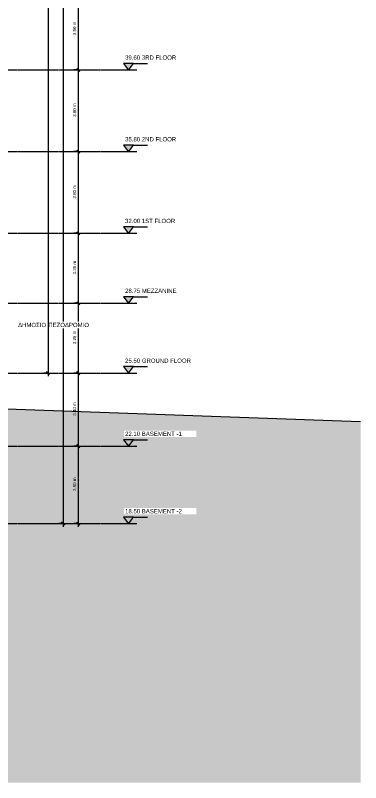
# Model space of a CAD drawing. Header units: millimetres. Extents: x 78096 to 288885, y -20632 to 149556.
# Drawn here: x 272835 to 288885, y 70951 to 106639 of the extents above; entities that cross this region are included whole.
import ezdxf

# ---------------------------------------------------------------- set-up
doc = ezdxf.new("R2010")
doc.units = ezdxf.units.MM
doc.linetypes.add('Centre', pattern=[31.75, 6.35, -4.7625, 15.875, -4.7625])
for name, color, linetype, lineweight in [('A-ANNO-DIMS', 211, 'Continuous', 9), ('A-ANNO-DIMS-100', 211, 'Continuous', 9), ('A-DETL', 90, 'Continuous', 9), ('A-DETL-GENF', 92, 'Continuous', 9), ('A-FLOR-LEVL', 51, 'Continuous', 9), ('G-ANNO-TEXT', 231, 'Continuous', 9)]:
    doc.layers.add(name, color=color, linetype=linetype, lineweight=lineweight)
doc.styles.add('Arial', font='arial.ttf', dxfattribs={"height": 200})
doc.styles.add('Arial_2', font='arial.ttf', dxfattribs={"height": 200})
doc.styles.add('Arial_3', font='arial.ttf', dxfattribs={"width": 0.9, "height": 150})
doc.dimstyles.new('1_5MM_1', dxfattribs={"dimscale": 304.8, "dimtxt": 153.03891, "dimasz": 0.463911, "dimexe": 0.492126, "dimexo": 0.984252, "dimgap": 0.164042, "dimtad": 1, "dimlfac": 0.001, "dimrnd": 0.05, "dimzin": 0, "dimdsep": 46, "dimtxsty": 'Arial_3', "dimblk1": 'OBLIQUE', "dimblk2": 'OBLIQUE', "dimsah": 1, "dimcen": 0.09, "dimdle": 0.492126, "dimazin": 0, "dimtfac": 1, "dimtdec": 4, "dimtix": 1, "dimtmove": 0, "dimatfit": 3, "dimfxl": 1, "dimtvp": 1, "dimtolj": 1, "dimtzin": 0, "dimlwd": 18, "dimlwe": 18, "dimarcsym": 2})

# ---------------------------------------------------------------- blocks, each defined once
blk = doc.blocks.new('Level - Level Head - ONLY LEVEL rfa-1269913-TOMH A-A')
at = {"layer": 'A-FLOR-LEVL'}
blk.add_hatch(color=256, dxfattribs=at).paths.add_polyline_path([(52628, 90302), (52399, 89996), (52169, 90302)])
for p, q in [((52628, 90302), (52169, 90302)), ((52169, 90302), (52399, 89996)), ((52399, 89996), (52628, 90302)), ((52628, 90302), (53288, 90302))]:
    blk.add_line(p, q, dxfattribs=at)
blk = doc.blocks.new('DIMBLOCK12-TOMH A-A')
at = {"layer": 'A-ANNO-DIMS-100', "lineweight": 18}
for p, q in [((275755, 93250), (275555, 93250)), ((275755, 93250), (275685, 93321)), ((275755, 93400), (275755, 90000)), ((275755, 93250), (275826, 93179)), ((275755, 93250), (275905, 93250)), ((275755, 90000), (275555, 90000)), ((275755, 90000), (275685, 90071)), ((275755, 90000), (275826, 89929)), ((275755, 90000), (275905, 90000))]:
    blk.add_line(p, q, dxfattribs=at)
at = {"layer": 'A-ANNO-DIMS-100', "color": 0, "lineweight": 18, "insert": (275511, 91340), "char_height": 150, "width": 683.73, "attachment_point": 1, "rotation": 90, "line_spacing_factor": 0.941778, "style": 'Arial_3'}
blk.add_mtext('3.25 m', dxfattribs=at)
blk = doc.blocks.new('_Oblique')
at = {"color": 0, "linetype": 'ByBlock', "lineweight": -2}
blk.add_line((-0.5, -0.5), (0.5, 0.5), dxfattribs=at)
blk = doc.blocks.new('DIMBLOCK13-TOMH A-A')
at = {"layer": 'A-ANNO-DIMS-100', "lineweight": 18}
for p, q in [((275755, 90000), (275555, 90000)), ((275755, 90000), (275685, 90071)), ((275755, 90000), (275755, 86600)), ((275755, 90000), (275826, 89929)), ((275755, 90000), (275905, 90000)), ((275755, 86600), (275555, 86600)), ((275755, 86600), (275685, 86671)), ((275755, 86600), (275826, 86529)), ((275755, 86600), (275905, 86600))]:
    blk.add_line(p, q, dxfattribs=at)
at = {"layer": 'A-ANNO-DIMS-100', "color": 0, "lineweight": 18, "insert": (275511, 88015), "char_height": 150, "width": 683.73, "attachment_point": 1, "rotation": 90, "line_spacing_factor": 0.941778, "style": 'Arial_3'}
blk.add_mtext('3.40 m', dxfattribs=at)
blk = doc.blocks.new('DIMBLOCK14-TOMH A-A')
at = {"layer": 'A-ANNO-DIMS-100', "lineweight": 18}
for p, q in [((275755, 86600), (275555, 86600)), ((275755, 86600), (275685, 86671)), ((275755, 86600), (275755, 82850)), ((275755, 86600), (275826, 86529)), ((275755, 86600), (275905, 86600)), ((275755, 83000), (275555, 83000)), ((275755, 83000), (275685, 83071)), ((275755, 83000), (275826, 82929)), ((275755, 83000), (275905, 83000))]:
    blk.add_line(p, q, dxfattribs=at)
at = {"layer": 'A-ANNO-DIMS-100', "color": 0, "lineweight": 18, "insert": (275511, 84515), "char_height": 150, "width": 683.73, "attachment_point": 1, "rotation": 90, "line_spacing_factor": 0.941778, "style": 'Arial_3'}
blk.add_mtext('3.60 m', dxfattribs=at)
blk = doc.blocks.new('DIMBLOCK15-TOMH A-A')
at = {"layer": 'A-ANNO-DIMS-100', "lineweight": 18}
for p, q in [((275755, 96500), (275555, 96500)), ((275755, 96500), (275685, 96571)), ((275755, 96650), (275755, 93100)), ((275755, 96500), (275826, 96429)), ((275755, 96500), (275905, 96500)), ((275755, 93250), (275555, 93250)), ((275755, 93250), (275685, 93321)), ((275755, 93250), (275826, 93179)), ((275755, 93250), (275905, 93250))]:
    blk.add_line(p, q, dxfattribs=at)
at = {"layer": 'A-ANNO-DIMS-100', "color": 0, "lineweight": 18, "insert": (275511, 94590), "char_height": 150, "width": 683.73, "attachment_point": 1, "rotation": 90, "line_spacing_factor": 0.941778, "style": 'Arial_3'}
blk.add_mtext('3.25 m', dxfattribs=at)
blk = doc.blocks.new('DIMBLOCK27-TOMH A-A')
at = {"layer": 'A-ANNO-DIMS-100', "lineweight": 18}
for p, q in [((275755, 107900), (275555, 107900)), ((275755, 107900), (275685, 107971)), ((275755, 107900), (275755, 104100)), ((275755, 107900), (275826, 107829)), ((275755, 107900), (275905, 107900)), ((275755, 104100), (275555, 104100)), ((275755, 104100), (275685, 104171)), ((275755, 104100), (275826, 104029)), ((275755, 104100), (275905, 104100))]:
    blk.add_line(p, q, dxfattribs=at)
at = {"layer": 'A-ANNO-DIMS-100', "color": 0, "lineweight": 18, "insert": (275511, 105715), "char_height": 150, "width": 683.73, "attachment_point": 1, "rotation": 90, "line_spacing_factor": 0.941778, "style": 'Arial_3'}
blk.add_mtext('3.80 m', dxfattribs=at)
blk = doc.blocks.new('DIMBLOCK28-TOMH A-A')
at = {"layer": 'A-ANNO-DIMS-100', "lineweight": 18}
for p, q in [((275755, 104100), (275555, 104100)), ((275755, 104100), (275685, 104171)), ((275755, 104100), (275755, 100300)), ((275755, 104100), (275826, 104029)), ((275755, 104100), (275905, 104100)), ((275755, 100300), (275555, 100300)), ((275755, 100300), (275685, 100371)), ((275755, 100300), (275826, 100229)), ((275755, 100300), (275905, 100300))]:
    blk.add_line(p, q, dxfattribs=at)
at = {"layer": 'A-ANNO-DIMS-100', "color": 0, "lineweight": 18, "insert": (275511, 101915), "char_height": 150, "width": 683.73, "attachment_point": 1, "rotation": 90, "line_spacing_factor": 0.941778, "style": 'Arial_3'}
blk.add_mtext('3.80 m', dxfattribs=at)
blk = doc.blocks.new('DIMBLOCK29-TOMH A-A')
at = {"layer": 'A-ANNO-DIMS-100', "lineweight": 18}
for p, q in [((275755, 100300), (275555, 100300)), ((275755, 100300), (275685, 100371)), ((275755, 100300), (275755, 96350)), ((275755, 100300), (275826, 100229)), ((275755, 100300), (275905, 100300)), ((275755, 96500), (275555, 96500)), ((275755, 96500), (275685, 96571)), ((275755, 96500), (275826, 96429)), ((275755, 96500), (275905, 96500))]:
    blk.add_line(p, q, dxfattribs=at)
at = {"layer": 'A-ANNO-DIMS-100', "color": 0, "lineweight": 18, "insert": (275511, 98115), "char_height": 150, "width": 683.73, "attachment_point": 1, "rotation": 90, "line_spacing_factor": 0.941778, "style": 'Arial_3'}
blk.add_mtext('3.80 m', dxfattribs=at)
blk = doc.blocks.new('DIMBLOCK30-TOMH A-A')
at = {"layer": 'A-ANNO-DIMS-100', "lineweight": 18}
for p, q in [((275055, 141750), (275055, 82850)), ((275055, 141600), (274855, 141600)), ((275055, 141600), (274985, 141671)), ((275055, 141600), (275126, 141529)), ((275055, 141600), (275205, 141600)), ((275055, 83000), (274855, 83000)), ((275055, 83000), (274985, 83071)), ((275055, 83000), (275126, 82929)), ((275055, 83000), (275205, 83000))]:
    blk.add_line(p, q, dxfattribs=at)
at = {"layer": 'A-ANNO-DIMS-100', "color": 0, "lineweight": 18, "insert": (274811, 111963), "char_height": 150, "width": 808.05, "attachment_point": 1, "rotation": 90, "line_spacing_factor": 0.941778, "style": 'Arial_3'}
blk.add_mtext('58.60 m', dxfattribs=at)
blk = doc.blocks.new('DIMBLOCK43-TOMH A-A')
at = {"layer": 'A-ANNO-DIMS-100', "lineweight": 18}
for p, q in [((274355, 138300), (274155, 138300)), ((274355, 138300), (274285, 138371)), ((274355, 138450), (274355, 89850)), ((274355, 138300), (274426, 138229)), ((274355, 138300), (274505, 138300)), ((274355, 90000), (274155, 90000)), ((274355, 90000), (274285, 90071)), ((274355, 90000), (274426, 89929)), ((274355, 90000), (274505, 90000))]:
    blk.add_line(p, q, dxfattribs=at)
at = {"layer": 'A-ANNO-DIMS-100', "color": 0, "lineweight": 18, "insert": (274111, 113813), "char_height": 150, "width": 808.05, "attachment_point": 1, "rotation": 90, "line_spacing_factor": 0.941778, "style": 'Arial_3'}
blk.add_mtext('48.30 m', dxfattribs=at)

msp = doc.modelspace()

# ---------------------------------------------------------------- hatches: boundary and pattern name
at = {"layer": 'A-DETL-GENF'}
h = msp.add_hatch(dxfattribs=at)
h.set_pattern_fill('FP_5', color=50, style=0, pattern_type=2)
h.set_pattern_definition([(0, (230762.54, 117385), (635, 635), [635, -635]), (0, (230762.54, 117623.1), (635, 635), [635, -635]), (0, (230762.54, 117861.25), (635, 635), [635, -635]), (90, (230841.9, 117940.6), (-635, 635), [635, -635]), (90, (231080.04, 117940.6), (-635, 635), [635, -635]), (90, (231318.2, 117940.6), (-635, 635), [635, -635])])
h.paths.add_polyline_path([(185548.831, 70950.735), (288884.785, 70950.735), (288884.785, 87727.838), (270873.677, 88373.033), (270873.677, 89200.043), (268634.367, 89635.002), (268634.367, 80800), (200434.399, 80800), (200434.399, 89640), (199597.595, 89566.789), (197269.142, 89623), (185548.831, 89623), (185548.831, 80999.841)])

# ---------------------------------------------------------------- linework, layer by layer
at = {"layer": 'A-DETL', "lineweight": 18}
msp.add_line((288884.785, 87727.838), (270873.677, 88373.033), dxfattribs=at)
at = {"layer": 'A-FLOR-LEVL', "linetype": 'Centre'}
for p, q in [((192334.611, 104100), (278486.268, 104100)), ((192334.611, 100300), (278486.268, 100300)), ((192334.611, 96500), (278486.268, 96500)), ((192334.611, 93250), (278486.268, 93250)), ((192334.611, 90000), (278486.268, 90000)), ((192334.611, 86600), (278486.268, 86600)), ((192334.611, 83000), (278486.268, 83000))]:
    msp.add_line(p, q, dxfattribs=at)

# ---------------------------------------------------------------- block references
at = {"layer": 'A-FLOR-LEVL'}
for p in [(225696.455, 14100), (225696.455, 10300), (225696.455, 6500), (225696.455, 3250), (225696.455, 0), (225696.455, -3400), (225696.455, -7000)]:
    msp.add_blockref('Level - Level Head - ONLY LEVEL rfa-1269913-TOMH A-A', p, dxfattribs=at)

# ---------------------------------------------------------------- texts
at = {"layer": 'G-ANNO-TEXT', "color": 7, "insert": (272961.661, 92338.02), "char_height": 200, "width": 1603.375, "attachment_point": 1, "style": 'Arial_2', "bg_fill": 3, "box_fill_scale": 1.25, "bg_fill_color": 256, "bg_fill_true_color": 13158600, "bg_fill_transparency": 0}
msp.add_mtext('ΔΗΜΟΣΙΟ', dxfattribs=at)

# ---------------------------------------------------------------- dimensions: what is measured, and where the dimension line sits
at = {"layer": 'A-ANNO-DIMS', "lineweight": 18}
for base, p1, p2, override, picture, middle in [((275055.258, 83000), (275155.243, 141600), (275155.243, 83000), {"dimpost": '<> m', "dimfxl": 58600}, 'DIMBLOCK30-TOMH A-A', (274928.672, 112300)), ((275755.258, 104100), (275855.243, 107900), (275855.243, 104100), {"dimpost": '<> m', "dimfxl": 3800}, 'DIMBLOCK27-TOMH A-A', (275628.621, 106000)), ((275755.258, 100300), (275855.243, 104100), (275855.243, 100300), {"dimpost": '<> m', "dimfxl": 3800}, 'DIMBLOCK28-TOMH A-A', (275628.621, 102200)), ((275755.258, 96500), (275855.243, 100300), (275855.243, 96500), {"dimpost": '<> m', "dimfxl": 3800}, 'DIMBLOCK29-TOMH A-A', (275628.621, 98400)), ((275755.258, 93250), (275855.243, 96500), (275855.243, 93250), {"dimpost": '<> m', "dimfxl": 3250}, 'DIMBLOCK15-TOMH A-A', (275628.621, 94875)), ((275755.258, 90000), (275855.243, 93250), (275855.243, 90000), {"dimpost": '<> m', "dimfxl": 3250}, 'DIMBLOCK12-TOMH A-A', (275628.621, 91625)), ((275755.258, 86600), (275855.243, 90000), (275855.243, 86600), {"dimpost": '<> m', "dimfxl": 3400}, 'DIMBLOCK13-TOMH A-A', (275628.621, 88300)), ((275755.258, 83000), (275855.243, 86600), (275855.243, 83000), {"dimpost": '<> m', "dimfxl": 3600}, 'DIMBLOCK14-TOMH A-A', (275628.621, 84800))]:
    dim = msp.add_linear_dim(base=base, p1=p1, p2=p2, angle=90, dimstyle='1_5MM_1', override=override, dxfattribs=at)
    dim.commit()
    dim.dimension.update_dxf_attribs({"geometry": picture, "text_midpoint": middle})

# ---------------------------------------------------------------- next in the draw order: texts
at = {"layer": 'A-FLOR-LEVL', "char_height": 200, "attachment_point": 1, "style": 'Arial', "bg_fill": 3, "box_fill_scale": 1.25, "bg_fill_color": 256, "bg_fill_true_color": 13158600, "bg_fill_transparency": 0}
for s, insert, width in [('39.60 3RD FLOOR', (277935.771, 104776.332), 2926.15937), ('35.80 2ND FLOOR', (277935.771, 100976.332), 2926.15937), ('32.00 1ST FLOOR', (277935.771, 97176.332), 2870.04125), ('28.75 MEZZANINE', (277935.771, 93926.332), 2950.21), ('25.50 GROUND FLOOR', (277935.771, 90676.332), 3759.91437), ('22.10 BASEMENT -1', (277935.771, 87276.332), 3262.86812), ('18.50 BASEMENT -2', (277935.771, 83676.332), 3262.86812)]:
    msp.add_mtext(s, dxfattribs=dict(at, insert=insert, width=width))
at = {"layer": 'G-ANNO-TEXT', "color": 7, "insert": (274363.953, 92338.02), "char_height": 200, "width": 2324.89375, "attachment_point": 1, "style": 'Arial_2', "bg_fill": 3, "box_fill_scale": 1.25, "bg_fill_color": 256, "bg_fill_true_color": 13158600, "bg_fill_transparency": 0}
msp.add_mtext('ΠΕΖΟΔΡΟΜΙΟ', dxfattribs=at)

# ---------------------------------------------------------------- next in the draw order: dimensions: what is measured, and where the dimension line sits
at = {"layer": 'A-ANNO-DIMS', "lineweight": 18}
dim = msp.add_linear_dim(base=(274355.258, 90000), p1=(274455.243, 138300), p2=(274455.243, 90000), angle=90, dimstyle='1_5MM_1', override={"dimpost": '<> m', "dimfxl": 48300}, dxfattribs=at)
dim.commit()
dim.dimension.update_dxf_attribs({"geometry": 'DIMBLOCK43-TOMH A-A', "text_midpoint": (274228.621, 114150)})

doc.saveas('drawing.dxf')
